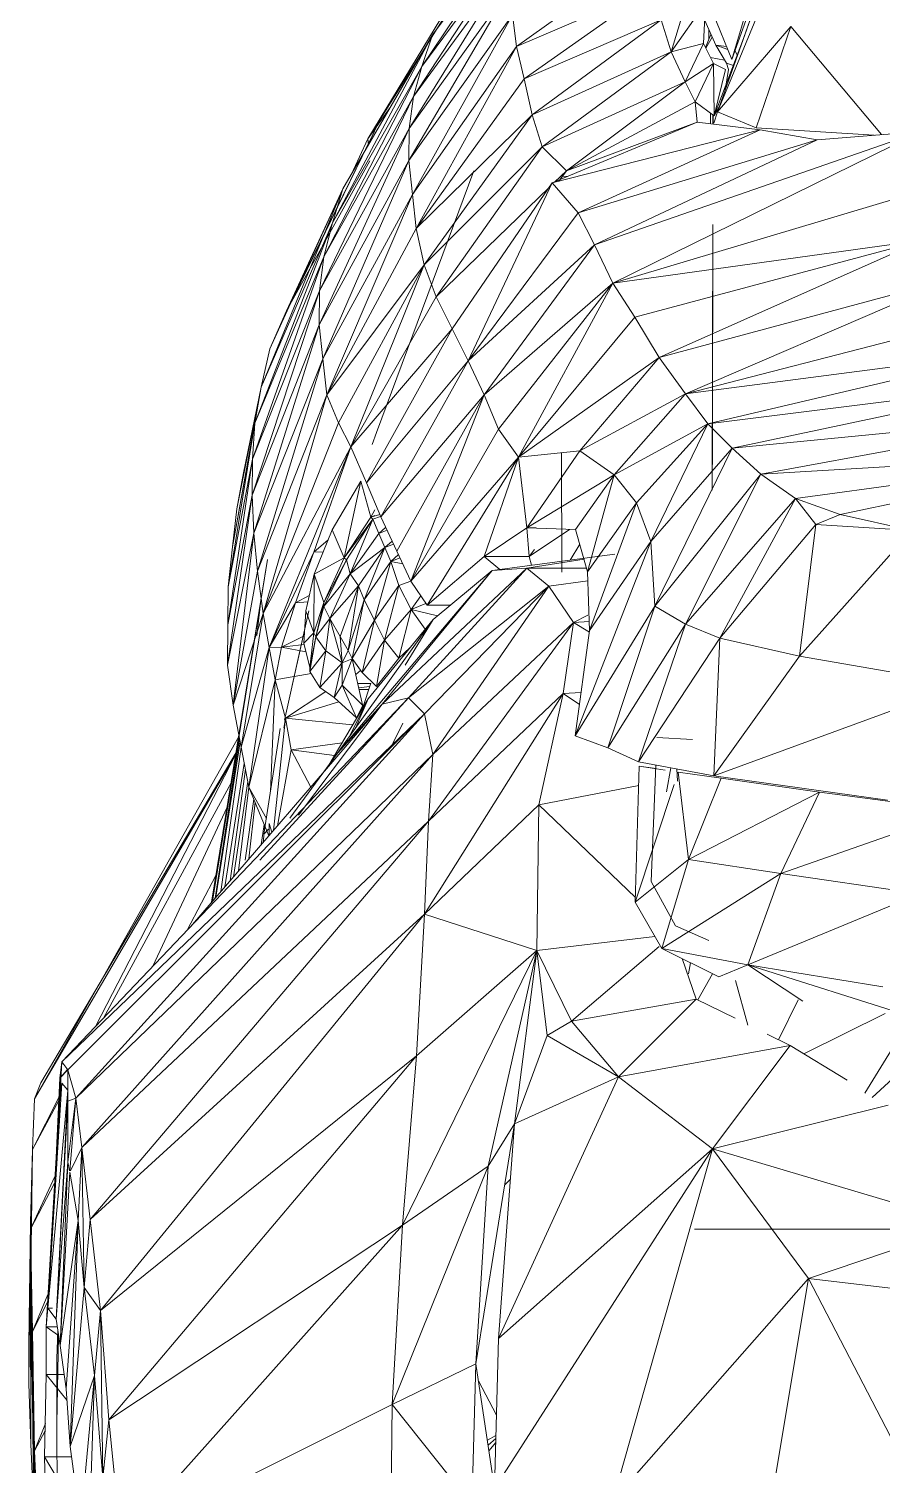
# Model space of a CAD drawing. Header units: inches. Extents: x 9584 to 15274, y -226 to 527.
# Drawn here: x 12389.55 to 12397.63, y 0.35 to 13.96 of the extents above; entities that cross this region are included whole.
import ezdxf

# ---------------------------------------------------------------- set-up
doc = ezdxf.new("R2010")
doc.units = ezdxf.units.IN
doc.header["$MEASUREMENT"] = 0
for name, color, linetype, lineweight in [('0-1', 7, 'Continuous', 5), ('0-4', 252, 'Continuous', 9), ('A-GENM', 5, 'Continuous', 9)]:
    doc.layers.add(name, color=color, linetype=linetype, lineweight=lineweight)

# ---------------------------------------------------------------- blocks, each defined once
blk = doc.blocks.new('Land_Rover_Evoque_-_SUV_Car_Vehicle_Automobile_13067 - Land Rover EVOQUE_dwg-1230547-BUILDING SECTION - EAST_WEST - LOOKING NORTH')
at = {"layer": 'A-GENM'}
for p, q in [((12398.422, 18.868), (12396.07, 13.168)), ((12396.07, 13.168), (12397.883, 18.309)), ((12396.205, 13.666), (12397.883, 18.309)), ((12397.883, 18.309), (12396.209, 13.563)), ((12396.885, 15.938), (12396.205, 13.666)), ((12394.572, 15.509), (12393.373, 13.9)), ((12393.151, 13.01), (12394.157, 14.638)), ((12393.193, 13.313), (12394.075, 14.664)), ((12394.157, 14.638), (12393.193, 13.313)), ((12393.273, 13.597), (12393.988, 14.672)), ((12394.058, 14.666), (12393.273, 13.597)), ((12393.373, 13.9), (12393.932, 14.65)), ((12394.167, 13.787), (12395.261, 14.567)), ((12393.747, 14.486), (12392.761, 12.914)), ((12393.747, 14.486), (12392.88, 13.103)), ((12395.864, 14.501), (12395.63, 13.737)), ((12393.609, 14.316), (12392.761, 12.914)), ((12393.148, 12.707), (12394.115, 14.355)), ((12394.115, 14.355), (12393.151, 13.01)), ((12394.167, 13.787), (12395.462, 14.343)), ((12394.241, 13.483), (12395.462, 14.343)), ((12395.958, 14.198), (12395.63, 13.737)), ((12395.958, 14.198), (12395.937, 13.817)), ((12394.131, 14.089), (12393.148, 12.707)), ((12393.183, 12.385), (12394.131, 14.089)), ((12394.167, 13.787), (12394.131, 14.089)), ((12394.241, 13.483), (12395.536, 14.04)), ((12394.316, 13.142), (12395.536, 14.04)), ((12395.536, 14.04), (12395.63, 13.737)), ((12395.536, 14.04), (12395.63, 13.737)), ((12395.949, 14.034), (12396.055, 13.801)), ((12396.025, 14.106), (12396.205, 13.666)), ((12392.425, 12.118), (12393.373, 13.9)), ((12393.373, 13.9), (12392.525, 12.44)), ((12393.273, 13.597), (12393.373, 13.9)), ((12396.008, 13.903), (12395.955, 13.78)), ((12395.989, 13.858), (12395.987, 13.951)), ((12396.07, 13.168), (12396.763, 13.976)), ((12396.763, 13.976), (12396.435, 13.017)), ((12396.763, 13.976), (12396.435, 13.017)), ((12396.763, 13.976), (12397.623, 12.953)), ((12394.167, 13.787), (12393.183, 12.385)), ((12393.219, 12.063), (12394.167, 13.787)), ((12394.241, 13.483), (12394.167, 13.787)), ((12395.937, 13.817), (12395.63, 13.737)), ((12395.937, 13.817), (12395.763, 13.452)), ((12395.937, 13.817), (12396.031, 13.628)), ((12396.02, 13.877), (12395.96, 13.771)), ((12396.039, 13.13), (12396.316, 13.863)), ((12396.055, 13.801), (12396.155, 13.629)), ((12396.155, 13.788), (12396.055, 13.801)), ((12396.168, 13.758), (12396.055, 13.801)), ((12396.209, 13.58), (12396.303, 13.83)), ((12396.257, 13.709), (12396.231, 13.756)), ((12394.316, 13.142), (12395.63, 13.737)), ((12394.41, 12.838), (12395.63, 13.737)), ((12395.63, 13.737), (12395.763, 13.452)), ((12395.63, 13.737), (12395.763, 13.452)), ((12396.031, 13.628), (12395.763, 13.452)), ((12396.031, 13.628), (12395.858, 13.263)), ((12396.137, 13.658), (12396.004, 13.683)), ((12396.147, 13.571), (12396.031, 13.628)), ((12396.039, 13.13), (12396.031, 13.628)), ((12396.155, 13.629), (12396.175, 13.571)), ((12396.22, 13.608), (12396.155, 13.629)), ((12393.273, 13.597), (12392.345, 11.796)), ((12393.273, 13.597), (12392.425, 12.118)), ((12393.193, 13.313), (12393.273, 13.597)), ((12393.219, 12.063), (12394.241, 13.483)), ((12394.316, 13.142), (12394.241, 13.483)), ((12396.039, 13.13), (12396.147, 13.571)), ((12396.039, 13.13), (12396.203, 13.563)), ((12396.209, 13.562), (12396.07, 13.168)), ((12396.143, 13.375), (12396.175, 13.571)), ((12394.41, 12.838), (12395.763, 13.452)), ((12394.64, 12.611), (12395.763, 13.452)), ((12395.763, 13.452), (12395.858, 13.263)), ((12395.763, 13.452), (12395.858, 13.263)), ((12393.193, 13.313), (12392.303, 11.474)), ((12393.193, 13.313), (12392.345, 11.796)), ((12392.973, 13.211), (12392.761, 12.914)), ((12393.151, 13.01), (12393.193, 13.313)), ((12394.64, 12.611), (12395.858, 13.263)), ((12395.876, 13.072), (12395.858, 13.263)), ((12396.039, 13.13), (12395.858, 13.263)), ((12396.039, 13.13), (12396.085, 13.217)), ((12392.069, 11.435), (12392.88, 13.103)), ((12392.88, 13.103), (12392.167, 11.643)), ((12392.761, 12.914), (12392.88, 13.103)), ((12394.316, 13.142), (12393.219, 12.063)), ((12393.294, 11.721), (12394.316, 13.142)), ((12394.41, 12.838), (12394.316, 13.142)), ((12395.876, 13.072), (12394.504, 12.496)), ((12395.876, 13.072), (12394.64, 12.611)), ((12396.473, 12.999), (12395.876, 13.072)), ((12396.005, 13.056), (12396.003, 13.156)), ((12396.027, 13.138), (12396.027, 13.053)), ((12396.029, 13.137), (12396.029, 13.053)), ((12396.07, 13.168), (12396.035, 13.061)), ((12396.435, 13.017), (12396.07, 13.168)), ((12396.07, 13.168), (12396.435, 13.017)), ((12393.151, 13.01), (12392.3, 11.151)), ((12393.151, 13.01), (12392.303, 11.474)), ((12393.148, 12.707), (12393.151, 13.01)), ((12396.473, 12.999), (12394.504, 12.496)), ((12396.473, 12.999), (12394.752, 12.213)), ((12397.998, 12.983), (12394.905, 11.908)), ((12397.998, 12.983), (12395.078, 11.546)), ((12396.435, 13.017), (12397.553, 12.947)), ((12397.553, 12.947), (12396.435, 13.017)), ((12397.013, 12.905), (12396.473, 12.999)), ((12397.998, 12.983), (12397.013, 12.905)), ((12392.761, 12.914), (12392.602, 12.573)), ((12392.766, 12.856), (12392.761, 12.914)), ((12393.294, 11.721), (12394.41, 12.838)), ((12393.407, 11.418), (12394.41, 12.838)), ((12394.64, 12.611), (12394.41, 12.838)), ((12397.013, 12.905), (12394.752, 12.213)), ((12397.013, 12.905), (12394.905, 11.908)), ((12391.989, 11.283), (12392.779, 12.704)), ((12393.148, 12.707), (12392.3, 11.151)), ((12393.148, 12.707), (12392.335, 10.829)), ((12393.183, 12.385), (12393.148, 12.707)), ((12393.765, 12.61), (12392.842, 10.131)), ((12394.64, 12.611), (12394.528, 12.503)), ((12394.568, 12.513), (12394.64, 12.611)), ((12394.65, 12.558), (12394.603, 12.56)), ((12392.525, 12.44), (12391.752, 10.562)), ((12392.525, 12.44), (12391.832, 10.923)), ((12391.989, 11.283), (12392.525, 12.44)), ((12393.183, 12.385), (12392.335, 10.829)), ((12393.183, 12.385), (12392.371, 10.488)), ((12392.425, 12.118), (12392.525, 12.44)), ((12393.219, 12.063), (12393.183, 12.385)), ((12394.472, 12.449), (12393.407, 11.418)), ((12394.504, 12.496), (12393.559, 11.114)), ((12394.504, 12.496), (12393.711, 10.81)), ((12394.504, 12.496), (12394.752, 12.213)), ((12397.783, 12.353), (12395.078, 11.546)), ((12392.425, 12.118), (12391.69, 10.221)), ((12392.425, 12.118), (12391.752, 10.562)), ((12392.345, 11.796), (12392.425, 12.118)), ((12394.752, 12.213), (12393.711, 10.81)), ((12394.752, 12.213), (12394.905, 11.908)), ((12393.219, 12.063), (12392.371, 10.488)), ((12393.294, 11.721), (12393.219, 12.063)), ((12396.02, 9.585), (12396.026, 12.101)), ((12396.022, 10.065), (12396.026, 12.101)), ((12394.905, 11.908), (12393.711, 10.81)), ((12394.905, 11.908), (12393.863, 10.487)), ((12394.905, 11.908), (12395.078, 11.546)), ((12395.078, 11.546), (12398.013, 11.953)), ((12398.013, 11.953), (12395.288, 11.223)), ((12398.013, 11.953), (12395.518, 10.842)), ((12392.345, 11.796), (12391.668, 9.88)), ((12392.345, 11.796), (12391.69, 10.221)), ((12392.303, 11.474), (12392.345, 11.796)), ((12393.294, 11.721), (12392.371, 10.488)), ((12393.294, 11.721), (12392.484, 10.223)), ((12392.598, 9.996), (12393.294, 11.721)), ((12393.294, 11.721), (12393.407, 11.418)), ((12392.069, 11.435), (12392.167, 11.643)), ((12398.301, 11.591), (12395.518, 10.842)), ((12398.301, 11.591), (12395.768, 10.499)), ((12392.303, 11.474), (12391.665, 9.539)), ((12392.303, 11.474), (12391.668, 9.88)), ((12391.989, 11.283), (12392.069, 11.435)), ((12392.3, 11.151), (12392.303, 11.474)), ((12395.078, 11.546), (12393.863, 10.487)), ((12395.078, 11.546), (12393.997, 10.164)), ((12395.078, 11.546), (12394.188, 9.897)), ((12395.078, 11.546), (12395.288, 11.223)), ((12392.598, 9.996), (12393.407, 11.418)), ((12393.559, 11.114), (12393.407, 11.418)), ((12391.989, 11.283), (12391.832, 10.923)), ((12395.288, 11.223), (12394.188, 9.897)), ((12395.518, 10.842), (12395.288, 11.223)), ((12398.609, 11.229), (12395.768, 10.499)), ((12392.3, 11.151), (12391.665, 9.539)), ((12392.3, 11.151), (12391.681, 9.177)), ((12392.335, 10.829), (12392.3, 11.151)), ((12393.559, 11.114), (12392.598, 9.996)), ((12393.559, 11.114), (12392.749, 9.655)), ((12393.559, 11.114), (12393.711, 10.81)), ((12391.832, 10.923), (12391.752, 10.562)), ((12398.897, 10.904), (12395.768, 10.499)), ((12398.897, 10.904), (12395.979, 10.213)), ((12392.335, 10.829), (12391.681, 9.177)), ((12392.335, 10.829), (12391.716, 8.817)), ((12392.371, 10.488), (12392.335, 10.829)), ((12392.749, 9.655), (12393.711, 10.81)), ((12393.711, 10.81), (12392.882, 9.332)), ((12393.863, 10.487), (12393.711, 10.81)), ((12395.518, 10.842), (12394.188, 9.897)), ((12395.518, 10.842), (12394.766, 9.958)), ((12395.768, 10.499), (12395.518, 10.842)), ((12399.206, 10.618), (12395.979, 10.213)), ((12396.21, 9.984), (12399.206, 10.618)), ((12391.752, 10.562), (12391.48, 9.049)), ((12391.752, 10.562), (12391.521, 9.41)), ((12391.752, 10.562), (12391.582, 9.751)), ((12391.752, 10.562), (12391.69, 10.221)), ((12392.371, 10.488), (12391.716, 8.817)), ((12392.371, 10.488), (12391.771, 8.418)), ((12392.484, 10.223), (12392.371, 10.488)), ((12393.863, 10.487), (12392.882, 9.332)), ((12393.863, 10.487), (12393.034, 9.009)), ((12393.863, 10.487), (12393.168, 8.723)), ((12393.997, 10.164), (12393.863, 10.487)), ((12395.76, 10.495), (12394.766, 9.958)), ((12395.764, 10.495), (12395.092, 9.731)), ((12395.768, 10.499), (12395.979, 10.213)), ((12391.69, 10.221), (12391.437, 8.67)), ((12391.69, 10.221), (12391.48, 9.049)), ((12391.69, 10.221), (12391.668, 9.88)), ((12392.484, 10.223), (12391.771, 8.418)), ((12392.598, 9.996), (12392.484, 10.223)), ((12395.979, 10.213), (12395.092, 9.731)), ((12395.979, 10.213), (12395.304, 9.464)), ((12395.979, 10.213), (12395.438, 9.1)), ((12396.21, 9.984), (12395.979, 10.213)), ((12396.21, 9.984), (12399.591, 10.313)), ((12396.48, 9.736), (12399.591, 10.313)), ((12392.802, 10.017), (12392.842, 10.131)), ((12393.997, 10.164), (12393.168, 8.723)), ((12394.188, 9.897), (12393.997, 10.164)), ((12392.598, 9.996), (12391.771, 8.418)), ((12392.598, 9.996), (12391.828, 8.095)), ((12392.598, 9.996), (12392.25, 8.998)), ((12392.749, 9.655), (12392.598, 9.996)), ((12394.766, 9.958), (12394.188, 9.897)), ((12394.766, 9.958), (12394.265, 9.228)), ((12394.598, 8.808), (12394.595, 9.935)), ((12395.092, 9.731), (12394.766, 9.958)), ((12396.21, 9.984), (12395.438, 9.1)), ((12396.21, 9.984), (12395.477, 8.488)), ((12396.02, 9.585), (12396.022, 10.065)), ((12396.21, 9.984), (12396.48, 9.736)), ((12396.48, 9.736), (12400.054, 9.95)), ((12400.054, 9.95), (12396.808, 9.507)), ((12400.054, 9.95), (12397.232, 9.355)), ((12391.668, 9.88), (12391.435, 8.309)), ((12391.668, 9.88), (12391.437, 8.67)), ((12391.668, 9.88), (12391.665, 9.539)), ((12394.188, 9.897), (12393.168, 8.723)), ((12394.188, 9.897), (12393.321, 8.495)), ((12394.188, 9.897), (12393.861, 8.958)), ((12394.188, 9.897), (12394.265, 9.228)), ((12391.521, 9.41), (12391.582, 9.751)), ((12392.694, 9.67), (12392.424, 9.209)), ((12392.537, 8.944), (12392.694, 9.67)), ((12392.789, 9.328), (12392.694, 9.67)), ((12395.092, 9.731), (12394.265, 9.228)), ((12395.092, 9.731), (12394.727, 9.212)), ((12394.841, 8.811), (12395.092, 9.731)), ((12395.304, 9.464), (12395.092, 9.731)), ((12396.48, 9.736), (12395.477, 8.488)), ((12396.48, 9.736), (12395.766, 8.316)), ((12396.48, 9.736), (12396.808, 9.507)), ((12391.665, 9.539), (12391.432, 7.929)), ((12391.665, 9.539), (12391.435, 8.309)), ((12391.665, 9.539), (12391.681, 9.177)), ((12392.749, 9.655), (12392.882, 9.332)), ((12392.882, 9.332), (12392.749, 9.655)), ((12391.48, 9.049), (12391.521, 9.41)), ((12392.789, 9.328), (12392.827, 9.398)), ((12395.304, 9.464), (12394.841, 8.811)), ((12394.86, 8.256), (12395.304, 9.464)), ((12395.438, 9.1), (12395.304, 9.464)), ((12396.808, 9.507), (12395.766, 8.316)), ((12396.808, 9.507), (12396.093, 8.183)), ((12396.808, 9.507), (12397.232, 9.355)), ((12396.808, 9.507), (12397.001, 9.259)), ((12392.789, 9.328), (12392.537, 8.944)), ((12392.789, 9.328), (12392.537, 8.944)), ((12392.807, 9.309), (12392.537, 8.944)), ((12392.807, 9.309), (12392.557, 8.926)), ((12392.807, 9.309), (12392.594, 8.792)), ((12392.873, 9.354), (12392.789, 9.328)), ((12392.827, 9.344), (12392.789, 9.328)), ((12392.789, 9.328), (12392.807, 9.309)), ((12392.881, 9.336), (12392.807, 9.309)), ((12392.807, 9.309), (12392.864, 9.176)), ((12393.034, 9.009), (12392.882, 9.332)), ((12393.034, 9.009), (12392.882, 9.332)), ((12397.001, 9.259), (12396.093, 8.183)), ((12396.847, 8.012), (12397.001, 9.259)), ((12397.232, 9.355), (12397.001, 9.259)), ((12397.909, 9.202), (12397.001, 9.259)), ((12397.232, 9.355), (12397.909, 9.202)), ((12391.681, 9.177), (12391.432, 7.929)), ((12391.681, 9.177), (12391.487, 7.552)), ((12391.681, 9.177), (12391.716, 8.817)), ((12392.251, 8.788), (12392.424, 9.209)), ((12392.537, 8.944), (12392.424, 9.209)), ((12392.864, 9.176), (12392.594, 8.792)), ((12392.929, 9.232), (12392.864, 9.176)), ((12392.864, 9.176), (12392.942, 9.205)), ((12392.864, 9.176), (12392.922, 9.043)), ((12394.265, 9.228), (12393.861, 8.958)), ((12394.265, 9.228), (12393.861, 8.958)), ((12394.265, 9.228), (12394.727, 9.212)), ((12394.727, 9.212), (12394.265, 9.228)), ((12394.355, 9.228), (12394.265, 9.228)), ((12394.265, 9.228), (12394.286, 8.957)), ((12394.669, 9.214), (12394.286, 8.957)), ((12394.841, 8.811), (12394.727, 9.212)), ((12394.841, 8.811), (12394.727, 9.212)), ((12397.909, 9.202), (12396.847, 8.012)), ((12391.48, 9.049), (12391.437, 8.67)), ((12391.828, 8.095), (12392.25, 8.998)), ((12392.25, 8.998), (12392.077, 8.519)), ((12392.385, 9.115), (12392.25, 8.998)), ((12392.25, 8.998), (12392.339, 9.002)), ((12392.922, 9.043), (12392.594, 8.792)), ((12392.922, 9.043), (12392.671, 8.678)), ((12392.922, 9.043), (12392.727, 8.545)), ((12392.99, 9.102), (12392.922, 9.043)), ((12392.922, 9.043), (12393.003, 9.075)), ((12392.922, 9.043), (12392.978, 8.91)), ((12393.168, 8.723), (12393.034, 9.009)), ((12393.168, 8.723), (12393.034, 9.009)), ((12394.286, 8.957), (12394.339, 9.023)), ((12394.676, 8.922), (12394.766, 9.075)), ((12394.724, 7.259), (12395.438, 9.1)), ((12395.438, 9.1), (12394.86, 8.256)), ((12395.477, 8.488), (12395.438, 9.1)), ((12391.812, 8.929), (12391.281, 5.681)), ((12391.812, 8.929), (12391.291, 5.692)), ((12392.537, 8.944), (12392.251, 8.788)), ((12392.345, 8.522), (12392.537, 8.944)), ((12392.345, 8.522), (12392.537, 8.944)), ((12392.345, 8.484), (12392.557, 8.926)), ((12392.345, 8.522), (12392.557, 8.926)), ((12392.557, 8.926), (12392.537, 8.944)), ((12392.557, 8.926), (12392.594, 8.792)), ((12392.978, 8.91), (12392.727, 8.545)), ((12392.978, 8.91), (12392.827, 8.367)), ((12394.264, 8.846), (12392.895, 7.557)), ((12393.05, 8.976), (12392.978, 8.91)), ((12392.978, 8.91), (12393.065, 8.944)), ((12392.978, 8.91), (12393.092, 8.886)), ((12392.978, 8.91), (12393.055, 8.682)), ((12394.264, 8.846), (12393.145, 7.617)), ((12393.861, 8.958), (12393.321, 8.495)), ((12393.861, 8.958), (12393.321, 8.495)), ((12394.286, 8.957), (12393.861, 8.958)), ((12393.861, 8.958), (12394.01, 8.834)), ((12393.937, 8.825), (12395.097, 8.978)), ((12394.264, 8.846), (12393.937, 8.825)), ((12394.264, 8.846), (12394.807, 8.931)), ((12394.475, 8.675), (12394.264, 8.846)), ((12394.264, 8.846), (12394.831, 8.846)), ((12394.286, 8.957), (12394.311, 8.874)), ((12391.716, 8.817), (12391.487, 7.549)), ((12391.716, 8.817), (12391.771, 8.418)), ((12392.173, 8.442), (12392.251, 8.788)), ((12392.249, 8.234), (12392.251, 8.788)), ((12392.345, 8.522), (12392.251, 8.788)), ((12392.345, 8.484), (12392.594, 8.792)), ((12392.402, 8.37), (12392.594, 8.792)), ((12393.937, 8.825), (12392.473, 7.094)), ((12392.594, 8.792), (12392.671, 8.678)), ((12393.937, 8.825), (12392.895, 7.557)), ((12393.168, 8.723), (12393.055, 8.682)), ((12393.321, 8.495), (12393.168, 8.723)), ((12393.321, 8.495), (12393.168, 8.723)), ((12393.937, 8.825), (12393.379, 8.361)), ((12394.475, 8.675), (12394.844, 8.727)), ((12394.86, 8.256), (12394.841, 8.811)), ((12394.86, 8.256), (12394.841, 8.811)), ((12391.437, 8.67), (12391.435, 8.309)), ((12392.077, 8.519), (12392.206, 8.586)), ((12392.402, 8.37), (12392.671, 8.678)), ((12392.497, 8.198), (12392.671, 8.678)), ((12392.574, 8.065), (12392.671, 8.678)), ((12392.671, 8.678), (12392.727, 8.545)), ((12393.055, 8.682), (12392.824, 8.355)), ((12393.055, 8.682), (12392.918, 8.165)), ((12393.055, 8.682), (12393.169, 8.454)), ((12394.475, 8.675), (12393.145, 7.617)), ((12393.261, 8.585), (12393.169, 8.454)), ((12394.475, 8.675), (12393.298, 7.465)), ((12394.475, 8.675), (12393.375, 7.082)), ((12394.706, 8.331), (12394.475, 8.675)), ((12391.751, 8.569), (12391.709, 8.209)), ((12391.828, 8.095), (12392.077, 8.519)), ((12392.077, 8.519), (12391.942, 8.097)), ((12391.972, 7.407), (12392.203, 8.442)), ((12392.077, 8.519), (12392.193, 8.529)), ((12392.107, 8.019), (12392.203, 8.442)), ((12392.154, 8.136), (12392.173, 8.442)), ((12392.249, 8.234), (12392.173, 8.442)), ((12392.345, 8.522), (12392.249, 8.234)), ((12392.345, 8.522), (12392.249, 8.234)), ((12392.345, 8.522), (12392.268, 8.196)), ((12392.345, 8.484), (12392.268, 8.196)), ((12392.345, 8.484), (12392.345, 8.522)), ((12392.402, 8.37), (12392.345, 8.484)), ((12392.574, 8.065), (12392.727, 8.545)), ((12392.611, 7.99), (12392.727, 8.545)), ((12392.727, 8.545), (12392.824, 8.355)), ((12393.169, 8.454), (12392.918, 8.165)), ((12393.169, 8.454), (12393.053, 7.994)), ((12393.169, 8.454), (12393.31, 8.512)), ((12393.169, 8.454), (12393.419, 8.395)), ((12393.169, 8.454), (12393.304, 8.27)), ((12393.54, 8.495), (12393.321, 8.495)), ((12395.477, 8.488), (12394.724, 7.259)), ((12395.477, 8.488), (12395.033, 7.145)), ((12395.766, 8.316), (12395.477, 8.488)), ((12391.435, 8.309), (12391.432, 7.929)), ((12391.771, 8.418), (12391.487, 7.549)), ((12391.771, 8.418), (12391.561, 7.151)), ((12391.771, 8.418), (12391.828, 8.095)), ((12392.402, 8.37), (12392.268, 8.196)), ((12392.402, 8.37), (12392.364, 8.063)), ((12392.497, 8.198), (12392.402, 8.37)), ((12392.402, 8.37), (12392.517, 7.949)), ((12393.379, 8.361), (12392.473, 7.094)), ((12392.611, 7.99), (12392.824, 8.355)), ((12392.707, 7.857), (12392.824, 8.355)), ((12393.379, 8.361), (12392.763, 7.61)), ((12392.824, 8.355), (12392.918, 8.165)), ((12393.379, 8.361), (12393.113, 7.928)), ((12394.706, 8.331), (12393.335, 6.451)), ((12394.706, 8.331), (12393.375, 7.082)), ((12394.609, 7.66), (12394.706, 8.331)), ((12394.706, 8.331), (12394.842, 8.402)), ((12394.706, 8.331), (12394.857, 8.342)), ((12394.706, 8.331), (12394.858, 8.24)), ((12395.766, 8.316), (12395.033, 7.145)), ((12395.766, 8.316), (12395.322, 7.012)), ((12396.093, 8.183), (12395.766, 8.316)), ((12391.942, 8.097), (12392.158, 8.204)), ((12392.249, 8.234), (12392.154, 8.136)), ((12392.249, 8.234), (12392.211, 7.907)), ((12392.249, 8.234), (12392.211, 7.907)), ((12392.211, 7.869), (12392.268, 8.196)), ((12392.268, 8.196), (12392.211, 7.907)), ((12392.268, 8.196), (12392.249, 8.234)), ((12392.364, 8.063), (12392.268, 8.196)), ((12392.497, 8.198), (12392.574, 8.065)), ((12392.497, 8.198), (12392.517, 7.949)), ((12392.707, 7.857), (12392.918, 8.165)), ((12392.841, 7.725), (12392.918, 8.165)), ((12393.053, 7.994), (12392.918, 8.165)), ((12394.724, 7.259), (12394.86, 8.256)), ((12394.724, 7.259), (12394.86, 8.256)), ((12396.093, 8.183), (12395.322, 7.012)), ((12396.093, 8.183), (12396.036, 6.879)), ((12396.847, 8.012), (12396.093, 8.183)), ((12391.828, 8.095), (12391.561, 7.151)), ((12391.828, 8.095), (12391.635, 6.771)), ((12391.828, 8.095), (12391.942, 8.097)), ((12391.828, 8.095), (12391.884, 7.79)), ((12391.942, 8.097), (12391.884, 7.79)), ((12391.942, 8.097), (12392.157, 8.124)), ((12391.942, 8.097), (12392.174, 8.054)), ((12392.211, 7.907), (12392.154, 8.136)), ((12392.211, 7.869), (12392.364, 8.063)), ((12392.306, 7.717), (12392.364, 8.063)), ((12392.364, 8.063), (12392.517, 7.949)), ((12392.574, 8.065), (12392.517, 7.949)), ((12392.574, 8.065), (12392.611, 7.99)), ((12393.159, 8.093), (12393.053, 7.994)), ((12391.432, 7.929), (12391.487, 7.549)), ((12391.972, 7.407), (12392.107, 8.019)), ((12392.211, 7.869), (12392.211, 7.907)), ((12392.306, 7.717), (12392.517, 7.949)), ((12392.517, 7.949), (12392.441, 7.622)), ((12392.517, 7.949), (12392.613, 7.988)), ((12392.517, 7.949), (12392.518, 7.737)), ((12392.518, 7.737), (12392.613, 7.988)), ((12392.611, 7.99), (12392.707, 7.857)), ((12392.613, 7.988), (12392.71, 7.552)), ((12392.841, 7.725), (12393.053, 7.994)), ((12396.847, 8.012), (12396.036, 6.879)), ((12398.393, 7.744), (12396.847, 8.012)), ((12391.884, 7.79), (12391.635, 6.771)), ((12391.839, 6.731), (12391.884, 7.79)), ((12391.884, 7.79), (12392.223, 7.849)), ((12391.98, 7.427), (12391.884, 7.79)), ((12392.211, 7.869), (12392.306, 7.717)), ((12392.646, 7.84), (12392.692, 7.878)), ((12392.707, 7.857), (12392.841, 7.725)), ((12392.712, 7.527), (12392.788, 7.757)), ((12391.98, 7.427), (12392.363, 7.677)), ((12392.306, 7.717), (12392.441, 7.622)), ((12392.441, 7.622), (12392.518, 7.737)), ((12392.441, 7.622), (12392.654, 7.43)), ((12392.518, 7.737), (12392.654, 7.43)), ((12392.518, 7.737), (12392.712, 7.545)), ((12392.787, 7.754), (12392.665, 7.754)), ((12392.787, 7.754), (12392.665, 7.754)), ((12392.675, 7.712), (12392.777, 7.726)), ((12392.768, 7.696), (12392.678, 7.696)), ((12394.609, 7.66), (12393.297, 5.569)), ((12394.609, 7.66), (12393.335, 6.451)), ((12394.378, 6.606), (12394.609, 7.66)), ((12394.609, 7.66), (12394.78, 7.669)), ((12394.609, 7.66), (12394.765, 7.555)), ((12398.393, 7.744), (12396.036, 6.879)), ((12393.145, 7.617), (12389.863, 4.17)), ((12392.895, 7.557), (12391.082, 5.449)), ((12391.487, 7.549), (12391.561, 7.151)), ((12391.738, 6.08), (12393.145, 7.617)), ((12391.98, 7.427), (12392.487, 7.58)), ((12392.105, 6.508), (12392.895, 7.557)), ((12392.763, 7.61), (12392.39, 6.981)), ((12392.473, 7.094), (12392.89, 7.552)), ((12392.763, 7.61), (12392.586, 7.253)), ((12392.763, 7.61), (12392.648, 7.338)), ((12392.654, 7.43), (12392.712, 7.545)), ((12392.895, 7.557), (12393.145, 7.617)), ((12393.145, 7.617), (12393.298, 7.465)), ((12389.863, 4.17), (12393.298, 7.465)), ((12393.298, 7.465), (12389.92, 4.095)), ((12393.298, 7.465), (12389.997, 3.827)), ((12391.98, 7.427), (12391.866, 6.362)), ((12391.965, 7.332), (12391.98, 7.427)), ((12391.965, 7.332), (12391.98, 7.427)), ((12391.98, 7.427), (12392.035, 7.124)), ((12391.98, 7.427), (12392.615, 7.361)), ((12393.093, 7.379), (12392.997, 7.186)), ((12393.298, 7.465), (12393.375, 7.082)), ((12391.537, 7.244), (12389.605, 3.819)), ((12391.541, 7.258), (12391.29, 5.691)), ((12391.547, 7.229), (12391.316, 5.722)), ((12391.776, 6.328), (12391.932, 7.327)), ((12395.033, 7.145), (12394.724, 7.259)), ((12395.033, 7.145), (12394.724, 7.259)), ((12395.833, 7.225), (12395.497, 7.241)), ((12391.509, 7.079), (12389.605, 3.819)), ((12391.513, 7.101), (12389.664, 3.971)), ((12393.375, 7.082), (12389.997, 3.827)), ((12390.054, 3.358), (12393.375, 7.082)), ((12391.511, 7.086), (12390.184, 4.506)), ((12391.552, 7.2), (12391.322, 5.729)), ((12391.561, 7.151), (12391.369, 5.783)), ((12391.561, 7.151), (12391.635, 6.771)), ((12391.904, 6.405), (12392.035, 7.124)), ((12392.473, 7.094), (12392.021, 6.478)), ((12392.035, 7.124), (12392.516, 7.193)), ((12392.22, 6.773), (12392.035, 7.124)), ((12392.035, 7.124), (12392.444, 7.072)), ((12393.335, 6.451), (12393.375, 7.082)), ((12395.322, 7.012), (12395.033, 7.145)), ((12395.322, 7.012), (12395.033, 7.145)), ((12391.591, 6.996), (12391.407, 5.828)), ((12391.602, 6.943), (12391.457, 5.886)), ((12395.33, 6.971), (12395.291, 5.684)), ((12396.036, 6.879), (12395.322, 7.012)), ((12396.036, 6.879), (12395.322, 7.012)), ((12395.576, 6.932), (12395.33, 6.971)), ((12395.33, 6.971), (12395.485, 6.948)), ((12395.486, 6.981), (12395.441, 5.878)), ((12395.628, 6.955), (12395.588, 6.728)), ((12395.685, 6.944), (12395.692, 6.828)), ((12391.466, 6.812), (12390.259, 4.585)), ((12391.625, 6.826), (12391.49, 5.924)), ((12395.699, 6.913), (12396.106, 6.856)), ((12395.699, 6.913), (12395.796, 6.088)), ((12395.796, 6.088), (12396.106, 6.856)), ((12396.036, 6.879), (12397.679, 6.65)), ((12397.679, 6.65), (12396.036, 6.879)), ((12396.106, 6.856), (12397.037, 6.723)), ((12391.634, 6.771), (12391.536, 5.978)), ((12391.823, 6.311), (12391.635, 6.771)), ((12391.8, 6.476), (12391.635, 6.771)), ((12394.378, 6.606), (12395.324, 6.789)), ((12395.66, 6.797), (12395.291, 5.684)), ((12395.796, 6.088), (12397.037, 6.723)), ((12397.037, 6.723), (12396.668, 5.955)), ((12398.372, 6.551), (12397.037, 6.723)), ((12391.429, 6.584), (12390.726, 5.076)), ((12391.681, 6.659), (12391.599, 6.08)), ((12391.693, 6.63), (12391.635, 6.093)), ((12394.378, 6.606), (12393.297, 5.569)), ((12394.378, 6.606), (12394.359, 5.225)), ((12394.378, 6.606), (12395.293, 5.726)), ((12398.372, 6.551), (12396.668, 5.955)), ((12390.054, 3.358), (12393.335, 6.451)), ((12390.132, 2.677), (12393.335, 6.451)), ((12391.779, 6.419), (12391.752, 6.229)), ((12391.785, 6.402), (12391.77, 6.249)), ((12391.827, 6.428), (12391.826, 6.315)), ((12391.853, 6.346), (12391.827, 6.428)), ((12393.335, 6.451), (12393.297, 5.569)), ((12391.776, 6.328), (12391.819, 6.374)), ((12395.291, 5.684), (12395.796, 6.088)), ((12395.796, 6.088), (12395.543, 5.243)), ((12395.796, 6.088), (12396.668, 5.955)), ((12391.322, 5.936), (12391.05, 5.416)), ((12395.673, 5.457), (12395.441, 5.878)), ((12396.668, 5.955), (12395.543, 5.243)), ((12396.357, 5.09), (12396.668, 5.955)), ((12397.984, 5.763), (12396.668, 5.955)), ((12397.984, 5.763), (12396.357, 5.09)), ((12395.291, 5.684), (12395.543, 5.243)), ((12390.132, 2.677), (12393.297, 5.569)), ((12393.297, 5.569), (12390.229, 1.814)), ((12393.297, 5.569), (12393.221, 4.226)), ((12394.359, 5.225), (12393.297, 5.569)), ((12395.989, 5.319), (12395.673, 5.457)), ((12394.359, 5.225), (12395.478, 5.357)), ((12394.359, 5.225), (12393.087, 2.623)), ((12394.359, 5.225), (12393.221, 4.226)), ((12394.359, 5.225), (12393.898, 3.181)), ((12394.359, 5.225), (12394.148, 3.584)), ((12394.359, 5.225), (12394.457, 4.42)), ((12394.359, 5.225), (12394.688, 4.554)), ((12395.518, 5.262), (12394.688, 4.554)), ((12395.543, 5.243), (12396.084, 4.974)), ((12396.357, 5.09), (12395.543, 5.243)), ((12395.735, 5.148), (12395.868, 4.765)), ((12395.735, 5.148), (12395.868, 4.765)), ((12395.796, 5.003), (12395.814, 5.108)), ((12396.357, 5.09), (12396.084, 4.974)), ((12397.636, 4.88), (12396.357, 5.09)), ((12396.357, 5.09), (12397.912, 4.595)), ((12396.357, 5.09), (12396.878, 4.744)), ((12396.022, 5.005), (12395.884, 4.757)), ((12396.357, 4.517), (12396.241, 4.94)), ((12395.868, 4.765), (12394.688, 4.554)), ((12395.132, 4.028), (12395.868, 4.765)), ((12396.236, 4.583), (12395.868, 4.765)), ((12396.236, 4.583), (12395.868, 4.765)), ((12396.648, 4.379), (12396.832, 4.758)), ((12397.657, 4.628), (12396.887, 4.245)), ((12394.457, 4.42), (12394.688, 4.554)), ((12395.132, 4.028), (12394.688, 4.554)), ((12397.465, 3.872), (12397.91, 4.595)), ((12394.148, 3.584), (12394.457, 4.42)), ((12395.132, 4.028), (12394.457, 4.42)), ((12396.757, 4.325), (12396.539, 4.433)), ((12396.757, 4.325), (12396.539, 4.433)), ((12397.533, 3.833), (12398.109, 4.364)), ((12390.229, 1.814), (12393.221, 4.226)), ((12393.221, 4.226), (12390.308, 0.778)), ((12393.221, 4.226), (12393.087, 2.623)), ((12395.132, 4.028), (12396.757, 4.325)), ((12396.022, 3.347), (12396.757, 4.325)), ((12397.296, 3.996), (12396.757, 4.325)), ((12397.296, 3.996), (12396.757, 4.325)), ((12389.863, 4.17), (12389.846, 3.822)), ((12389.846, 4.014), (12389.863, 4.17)), ((12389.918, 4.097), (12389.846, 4.014)), ((12389.846, 4.014), (12389.92, 4.095)), ((12389.863, 4.17), (12389.92, 4.095)), ((12389.92, 4.095), (12389.921, 3.797)), ((12389.997, 3.827), (12389.92, 4.095)), ((12389.605, 3.819), (12389.664, 3.971)), ((12389.733, 1.836), (12389.864, 3.968)), ((12389.846, 4.014), (12389.809, 3.265)), ((12389.847, 3.822), (12389.846, 4.014)), ((12389.846, 4.014), (12389.846, 3.822)), ((12389.864, 3.968), (12389.846, 3.822)), ((12389.921, 3.903), (12389.864, 3.968)), ((12393.997, 1.55), (12395.132, 4.028)), ((12394.148, 3.584), (12395.132, 4.028)), ((12396.022, 3.347), (12395.132, 4.028)), ((12389.837, 3.833), (12389.585, 3.341)), ((12389.585, 3.341), (12389.605, 3.819)), ((12389.733, 1.836), (12389.921, 3.897)), ((12389.733, 1.836), (12389.846, 3.822)), ((12389.809, 1.731), (12389.921, 3.893)), ((12389.846, 3.822), (12389.809, 3.265)), ((12389.809, 3.265), (12389.846, 3.822)), ((12389.997, 3.827), (12389.921, 3.797)), ((12389.997, 3.827), (12389.921, 3.221)), ((12389.997, 3.827), (12389.941, 3.137)), ((12390.054, 3.358), (12389.997, 3.827)), ((12389.836, 3.805), (12389.585, 3.341)), ((12389.809, 1.731), (12389.921, 3.797)), ((12389.921, 3.221), (12389.921, 3.797)), ((12389.921, 3.797), (12389.921, 3.221)), ((12396.022, 3.347), (12397.684, 3.759)), ((12393.784, 1.31), (12394.148, 3.584)), ((12393.898, 3.181), (12394.148, 3.584)), ((12394.148, 3.584), (12393.997, 1.55)), ((12389.566, 2.584), (12389.585, 3.341)), ((12389.585, 3.341), (12389.567, 2.649)), ((12389.585, 3.341), (12389.567, 1.95)), ((12390.054, 3.358), (12389.946, 3.137)), ((12390.054, 3.358), (12390.018, 2.666)), ((12390.054, 3.358), (12390.132, 2.677)), ((12390.054, 3.358), (12390.075, 2.033)), ((12393.96, 0.129), (12396.022, 3.347)), ((12393.997, 1.55), (12396.022, 3.347)), ((12395.08, 0.015), (12396.022, 3.347)), ((12396.932, 2.119), (12396.022, 3.347)), ((12396.022, 3.347), (12398.44, 2.627)), ((12389.715, 1.661), (12389.809, 3.265)), ((12389.733, 1.836), (12389.809, 3.265)), ((12389.809, 1.731), (12389.921, 3.221)), ((12389.847, 1.483), (12389.921, 3.221)), ((12389.938, 3.137), (12389.921, 3.221)), ((12389.921, 3.221), (12389.938, 3.137)), ((12392.992, 0.925), (12393.898, 3.181)), ((12393.087, 2.623), (12393.898, 3.181)), ((12393.898, 3.181), (12393.784, 1.31)), ((12389.798, 3.084), (12389.566, 2.584)), ((12389.795, 3.021), (12389.566, 2.584)), ((12389.847, 1.483), (12389.94, 3.126)), ((12390.018, 2.666), (12389.94, 3.126)), ((12389.94, 3.126), (12390.018, 2.666)), ((12394.056, 3.005), (12394.109, 3.057)), ((12389.567, 2.649), (12389.551, 1.122)), ((12389.552, 1.495), (12389.567, 2.649)), ((12389.567, 2.649), (12389.567, 2.584)), ((12389.567, 2.649), (12389.57, 0.547)), ((12389.567, 2.649), (12389.567, 2.584)), ((12389.847, 1.483), (12390.018, 2.666)), ((12389.905, 1.072), (12390.018, 2.666)), ((12389.944, 0.525), (12390.018, 2.666)), ((12390.075, 2.033), (12390.018, 2.666)), ((12390.018, 2.666), (12390.075, 2.033)), ((12390.132, 2.677), (12390.075, 2.033)), ((12390.132, 2.677), (12390.229, 1.814)), ((12390.308, 0.778), (12393.087, 2.623)), ((12393.087, 2.623), (12390.425, -0.363)), ((12393.087, 2.623), (12392.992, 0.925)), ((12396.932, 2.119), (12398.44, 2.627)), ((12389.566, 2.584), (12389.567, 1.95)), ((12389.566, 2.584), (12389.586, 1.039)), ((12389.566, 2.584), (12389.586, 1.615)), ((12395.853, 2.584), (12409.236, 2.581)), ((12395.08, 0.015), (12396.932, 2.119)), ((12396.529, -0.3), (12396.932, 2.119)), ((12398.172, -0.28), (12396.932, 2.119)), ((12398.768, 1.899), (12396.932, 2.119)), ((12389.567, 1.95), (12389.586, 1.039)), ((12389.57, 0.547), (12389.567, 1.95)), ((12389.567, 1.95), (12389.589, 0.759)), ((12389.567, 1.95), (12389.586, 1.039)), ((12389.733, 1.965), (12389.586, 1.615)), ((12389.944, 0.525), (12390.075, 2.033)), ((12390.173, 1.199), (12390.075, 2.033)), ((12390.075, 2.033), (12390.173, 1.199)), ((12390.229, 1.814), (12390.075, 2.033)), ((12389.558, 1.771), (12389.552, 1.495)), ((12389.729, 1.892), (12389.586, 1.615)), ((12389.733, 1.836), (12389.715, 1.661)), ((12389.809, 1.731), (12389.733, 1.836)), ((12389.777, 1.836), (12389.733, 1.836)), ((12390.229, 1.814), (12390.173, 1.199)), ((12390.229, 1.814), (12390.308, 0.778)), ((12390.229, 1.814), (12390.251, 0.23)), ((12389.715, 1.661), (12389.717, 1.208)), ((12389.82, 1.661), (12389.715, 1.661)), ((12389.715, 1.661), (12389.832, 1.578)), ((12389.847, 1.483), (12389.809, 1.731)), ((12389.586, 1.039), (12389.586, 1.615)), ((12389.586, 1.615), (12389.607, -0.026)), ((12389.586, 1.615), (12389.605, 0.484)), ((12389.818, 1.357), (12389.825, 1.626)), ((12389.833, 1.574), (12389.818, 0.743)), ((12393.96, 0.129), (12393.997, 1.55)), ((12389.552, 1.495), (12389.551, 1.122)), ((12389.905, 1.072), (12389.847, 1.483)), ((12389.818, 1.357), (12389.818, 0.743)), ((12392.992, 0.925), (12393.784, 1.31)), ((12393.784, 1.31), (12393.747, -0.025)), ((12393.784, 1.31), (12393.96, 0.129)), ((12389.551, 1.122), (12389.57, 0.547)), ((12389.717, 1.208), (12389.701, 0.428)), ((12389.886, 1.208), (12389.717, 1.208)), ((12389.717, 1.208), (12389.913, 0.963)), ((12389.944, 0.525), (12390.173, 1.199)), ((12390.041, -0.223), (12390.173, 1.199)), ((12390.1, -1.067), (12390.173, 1.199)), ((12390.251, 0.23), (12390.173, 1.199)), ((12390.173, 1.199), (12390.251, 0.23)), ((12393.808, 1.147), (12393.978, 0.824)), ((12389.586, 1.039), (12389.607, -0.026)), ((12389.609, -0.259), (12389.586, 1.039)), ((12389.586, 1.039), (12389.61, -1.17)), ((12389.586, 1.039), (12389.607, -0.026)), ((12389.944, 0.525), (12389.905, 1.072)), ((12390.425, -0.363), (12392.992, 0.925)), ((12392.992, 0.925), (12392.975, -0.448)), ((12392.992, 0.925), (12393.747, -0.025)), ((12389.708, 0.743), (12389.605, 0.484)), ((12389.823, -0.403), (12389.818, 0.743)), ((12390.308, 0.778), (12390.251, 0.23)), ((12390.308, 0.778), (12390.425, -0.363)), ((12389.57, 0.547), (12389.609, -0.259)), ((12389.706, 0.675), (12389.605, 0.484)), ((12393.892, 0.587), (12393.973, 0.63)), ((12393.972, 0.601), (12393.899, 0.538)), ((12393.971, 0.565), (12393.907, 0.484)), ((12389.605, 0.484), (12389.686, -1.35)), ((12389.605, 0.484), (12389.665, -0.898)), ((12389.607, -0.026), (12389.605, 0.484)), ((12389.701, 0.428), (12389.725, -0.688)), ((12389.956, 0.428), (12389.701, 0.428)), ((12389.701, 0.428), (12390.028, -0.123)), ((12390.041, -0.223), (12389.944, 0.525))]:
    blk.add_line(p, q, dxfattribs=at)
blk = doc.blocks.new('Land_Rover_Evoque_-_SUV_Car_Vehicle_Automobile_13067 - Land_Rover_Evoque_-_SUV_Car_Vehicle_Automobile_13067-1230553-BUILDING SECTION - EAST_WEST - LOOKING NORTH')
blk.add_blockref('Land_Rover_Evoque_-_SUV_Car_Vehicle_Automobile_13067 - Land Rover EVOQUE_dwg-1230547-BUILDING SECTION - EAST_WEST - LOOKING NORTH', (0, 0))
blk = doc.blocks.new('CTR  - Topography_rvt-1-BUILDING SECTION - EAST_WEST - LOOKING NORTH')
at = {"layer": '0-4'}
blk.add_blockref('Land_Rover_Evoque_-_SUV_Car_Vehicle_Automobile_13067 - Land_Rover_Evoque_-_SUV_Car_Vehicle_Automobile_13067-1230553-BUILDING SECTION - EAST_WEST - LOOKING NORTH', (0, 0), dxfattribs=at)

msp = doc.modelspace()

# ---------------------------------------------------------------- block references
at = {"layer": '0-1'}
msp.add_blockref('CTR  - Topography_rvt-1-BUILDING SECTION - EAST_WEST - LOOKING NORTH', (0, 0), dxfattribs=at)

doc.saveas('drawing.dxf')
